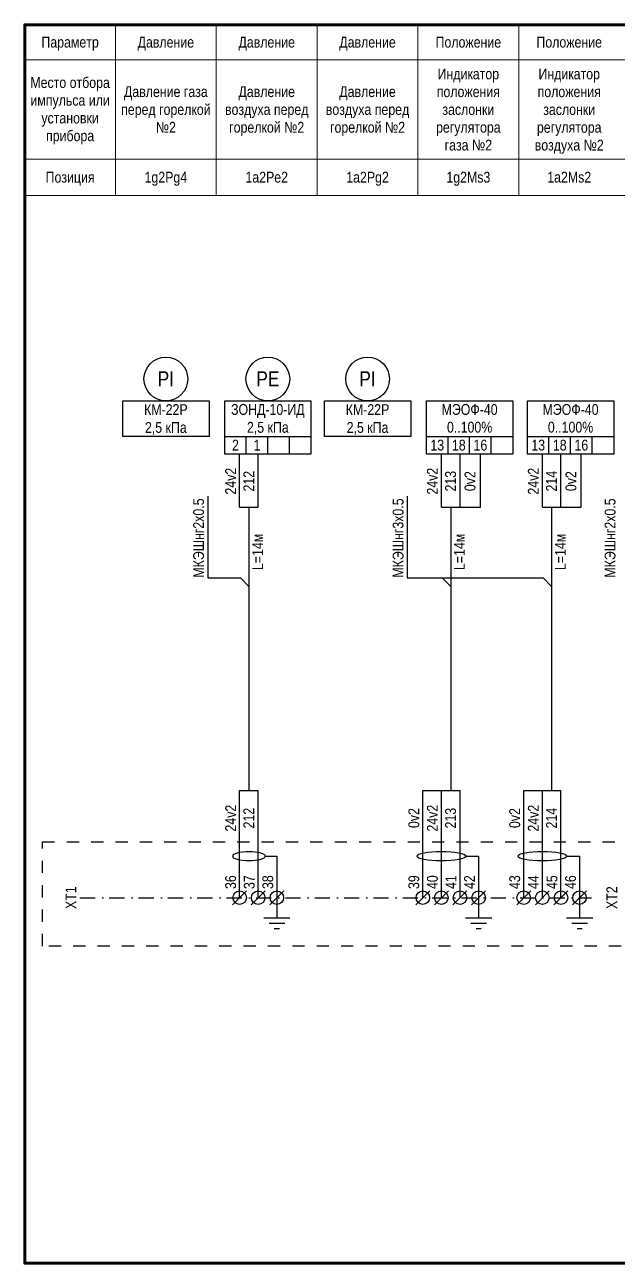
# Model space of a CAD drawing. Header units: millimetres. Extents: x -6000 to 26000, y -6000 to 26000.
# Drawn here: x 20 to 157.6, y -1890 to -1603 of the extents above; entities that cross this region are included whole.
import ezdxf

# ---------------------------------------------------------------- set-up
doc = ezdxf.new("R2010")
doc.units = ezdxf.units.MM
doc.header["$MEASUREMENT"] = 0
doc.linetypes.add('Штриховая', pattern=[5.644444, 2.822222, -2.822222])
doc.linetypes.add('Штрихпунктирная', pattern=[6.702778, 3.527778, -1.763889, 0, -1.411111])
for name, color, linetype, lineweight in [('0_Ном._пера__246', 7, 'Continuous', 100), ('2D - Общий_Ном._пера__1', 7, 'Continuous', 15), ('2D - Общий_Ном._пера__21', 7, 'Continuous', 30), ('Аннотация - Текст_Ном._пера__1', 7, 'Continuous', 15), ('Аннотация - Текст_Ном._пера__21', 7, 'Continuous', 30)]:
    doc.layers.add(name, color=color, linetype=linetype, lineweight=lineweight)
doc.styles.add('СГЕНЕРИР_СТИЛЬ_1', font='')
doc.styles.get('СГЕНЕРИР_СТИЛЬ_1').set_extended_font_data('Arial Narrow')

msp = doc.modelspace()

# ---------------------------------------------------------------- linework, layer by layer
at = {"layer": '0_Ном._пера__246', "color": 7, "linetype": 'Continuous', "lineweight": 100, "flags": 128}
msp.add_lwpolyline([(415, -1890), (415, -1603), (20, -1603), (20, -1890)], close=True, dxfattribs=at)
at = {"layer": '2D - Общий_Ном._пера__1', "color": 7, "linetype": 'Continuous', "lineweight": 15}
for p, q in [((41.03, -1603), (41.03, -1642.54)), ((41.03, -1603), (41.03, -1642.54)), ((64.4, -1603), (64.4, -1642.54)), ((87.77, -1603), (87.77, -1642.54)), ((111.15, -1603), (111.15, -1642.54)), ((134.52, -1603), (134.52, -1642.54)), ((20, -1611.12), (415, -1611.12)), ((20, -1634.18), (415, -1634.18)), ((20, -1642.54), (415, -1642.54))]:
    msp.add_line(p, q, dxfattribs=at)
at = {"layer": '2D - Общий_Ном._пера__21', "color": 7, "linetype": 'Continuous', "lineweight": 30}
for p, q in [((66.35, -1690.16), (86.35, -1690.16)), ((66.35, -1702.51), (66.35, -1690.16)), ((86.35, -1690.16), (86.35, -1702.51)), ((113.12, -1690.16), (133.12, -1690.16)), ((113.12, -1702.51), (113.12, -1690.16)), ((133.12, -1690.16), (133.12, -1702.51)), ((136.52, -1690.16), (156.52, -1690.16)), ((136.52, -1702.51), (136.52, -1690.16)), ((156.52, -1690.16), (156.52, -1702.51)), ((66.35, -1698.39), (86.35, -1698.39)), ((71.35, -1702.51), (71.35, -1698.39)), ((76.35, -1702.51), (76.35, -1698.39)), ((81.35, -1702.51), (81.35, -1698.39)), ((113.12, -1698.39), (133.12, -1698.39)), ((118.12, -1702.51), (118.12, -1698.39)), ((123.12, -1702.51), (123.12, -1698.39)), ((128.12, -1702.51), (128.12, -1698.39)), ((136.52, -1698.39), (156.52, -1698.39)), ((141.52, -1702.51), (141.52, -1698.39)), ((146.52, -1702.51), (146.52, -1698.39)), ((151.52, -1702.51), (151.52, -1698.39)), ((86.35, -1702.51), (66.35, -1702.51)), ((69.81, -1714.79), (69.81, -1702.51)), ((74.12, -1714.79), (74.12, -1702.51)), ((133.12, -1702.51), (113.12, -1702.51)), ((116.58, -1714.79), (116.58, -1702.51)), ((120.9, -1714.79), (120.9, -1702.51)), ((125.62, -1714.79), (125.62, -1702.51)), ((156.52, -1702.51), (136.52, -1702.51)), ((139.98, -1714.79), (139.98, -1702.51)), ((144.29, -1714.79), (144.29, -1702.51)), ((149.02, -1714.79), (149.02, -1702.51)), ((62.42, -1712.27), (62.42, -1731.2)), ((108.67, -1712.27), (108.67, -1731.2)), ((69.81, -1714.79), (74.12, -1714.79)), ((71.97, -1714.79), (71.97, -1780.46)), ((116.58, -1714.79), (125.62, -1714.79)), ((118.74, -1714.79), (118.74, -1780.46)), ((139.98, -1714.79), (149.02, -1714.79)), ((142.14, -1714.79), (142.14, -1780.46)), ((62.42, -1731.2), (69.99, -1731.2)), ((71.97, -1733.18), (69.99, -1731.2)), ((108.67, -1731.2), (140.16, -1731.2)), ((118.74, -1733.18), (116.76, -1731.2)), ((142.14, -1733.18), (140.16, -1731.2)), ((69.81, -1805.29), (69.81, -1780.46)), ((69.81, -1780.46), (74.12, -1780.46)), ((74.12, -1805.29), (74.12, -1780.46)), ((112.27, -1805.29), (112.27, -1780.46)), ((112.27, -1780.46), (120.9, -1780.46)), ((116.58, -1805.29), (116.58, -1780.46)), ((120.9, -1805.29), (120.9, -1780.46)), ((135.67, -1805.29), (135.67, -1780.46)), ((135.67, -1780.46), (144.29, -1780.46)), ((139.98, -1805.29), (139.98, -1780.46)), ((144.29, -1805.29), (144.29, -1780.46)), ((75.74, -1795.67), (78.43, -1795.67)), ((78.43, -1795.67), (78.43, -1805.29)), ((122.22, -1795.67), (125.21, -1795.67)), ((125.21, -1795.67), (125.21, -1805.29)), ((145.62, -1795.67), (148.6, -1795.67)), ((148.6, -1795.67), (148.6, -1805.29)), ((68.19, -1806.92), (71.42, -1803.69)), ((72.5, -1806.92), (75.73, -1803.69)), ((76.81, -1806.92), (80.04, -1803.69)), ((110.65, -1806.92), (113.88, -1803.69)), ((114.96, -1806.92), (118.19, -1803.69)), ((119.27, -1806.92), (122.5, -1803.69)), ((123.58, -1806.92), (126.81, -1803.69)), ((134.04, -1806.92), (137.28, -1803.69)), ((138.36, -1806.92), (141.59, -1803.69)), ((142.67, -1806.92), (145.9, -1803.69)), ((146.98, -1806.92), (150.21, -1803.69)), ((78.43, -1805.29), (78.43, -1809.99)), ((125.21, -1805.29), (125.21, -1809.99)), ((148.6, -1805.29), (148.6, -1809.99)), ((75.39, -1809.99), (81.48, -1809.99)), ((122.16, -1809.99), (128.26, -1809.99)), ((145.55, -1809.99), (151.65, -1809.99)), ((76.62, -1811.22), (80.25, -1811.22)), ((77.85, -1812.45), (79.02, -1812.45)), ((123.39, -1811.22), (127.02, -1811.22)), ((124.62, -1812.45), (125.79, -1812.45)), ((146.79, -1811.22), (150.42, -1811.22)), ((148.02, -1812.45), (149.19, -1812.45))]:
    msp.add_line(p, q, dxfattribs=at)
at = {"layer": '2D - Общий_Ном._пера__21', "color": 7, "linetype": 'Штриховая', "lineweight": 30}
for p, q in [((24.11, -1792.36), (412.23, -1792.36)), ((24.11, -1816.5), (24.11, -1792.36)), ((412.23, -1816.5), (24.11, -1816.5))]:
    msp.add_line(p, q, dxfattribs=at)
at = {"layer": '2D - Общий_Ном._пера__21', "color": 7, "linetype": 'Штрихпунктирная', "lineweight": 30}
msp.add_line((32.79, -1805.29), (151.37, -1805.29), dxfattribs=at)
at = {"layer": '2D - Общий_Ном._пера__21', "color": 7, "linetype": 'Continuous', "lineweight": 30}
for centre, radius in [((52.71, -1685.09), 5.07), ((76.35, -1685.09), 5.07), ((99.46, -1685.09), 5.07), ((69.81, -1805.29), 1.57), ((74.12, -1805.29), 1.57), ((78.43, -1805.29), 1.57), ((112.27, -1805.29), 1.57), ((116.58, -1805.29), 1.57), ((120.9, -1805.29), 1.57), ((125.21, -1805.29), 1.57), ((135.67, -1805.29), 1.57), ((139.98, -1805.29), 1.57), ((144.29, -1805.29), 1.57), ((148.6, -1805.29), 1.57)]:
    msp.add_circle(centre, radius, dxfattribs=at)
for centre, major_axis, ratio in [((71.97, -1795.67), (3.77, 0), 0.293314), ((116.58, -1795.67), (5.64, 0), 0.196058), ((139.98, -1795.67), (5.64, 0), 0.196058)]:
    msp.add_ellipse(centre, major_axis=major_axis, ratio=ratio, dxfattribs=at)
at = {"layer": 'Аннотация - Текст_Ном._пера__21', "color": 7, "linetype": 'Continuous', "lineweight": 30, "flags": 128}
for points in [[(42.71, -1690.16), (62.71, -1690.16), (62.71, -1698.39), (42.71, -1698.39)], [(89.46, -1690.16), (109.46, -1690.16), (109.46, -1698.39), (89.46, -1698.39)]]:
    msp.add_lwpolyline(points, close=True, dxfattribs=at)

# ---------------------------------------------------------------- texts
at = {"layer": 'Аннотация - Текст_Ном._пера__1', "color": 7, "linetype": 'Continuous', "lineweight": 15, "attachment_point": 2, "style": 'СГЕНЕРИР_СТИЛЬ_1'}
for s, insert, char_height in [('\\A1;{\\pqc;\\fArial Narrow|b0|i0|c204|p34;Параметр}', (30.51, -1605.78), 2.5), ('\\A1;{\\pqc;\\fArial Narrow|b0|i0|c204|p34;Давление}', (52.71, -1605.78), 2.5), ('\\A1;{\\pqc;\\fArial Narrow|b0|i0|c204|p34;Давление}', (76.09, -1605.78), 2.5), ('\\A1;{\\pqc;\\fArial Narrow|b0|i0|c204|p34;Давление}', (99.46, -1605.78), 2.5), ('\\A1;{\\pqc;\\fArial Narrow|b0|i0|c204|p34;Положение}', (122.83, -1605.78), 2.5), ('\\A1;{\\pqc;\\fArial Narrow|b0|i0|c204|p34;Положение}', (146.21, -1605.78), 2.5), ('\\A1;{\\pqc;\\fArial Narrow|b0|i0|c204|p34;Позиция}', (30.51, -1637.08), 2.5), ('\\A1;{\\pqc;\\fArial Narrow|b0|i0|c204|p34;1g2P\\fArial Narrow|b0|i0|c204|p34;g\\fArial Narrow|b0|i0|c204|p34;4}', (52.71, -1637.07), 2.5), ('\\A1;{\\pqc;\\fArial Narrow|b0|i0|c204|p34;1a\\fArial Narrow|b0|i0|c204|p34;2P\\fArial Narrow|b0|i0|c204|p34;e2}', (76.09, -1637.07), 2.5), ('\\A1;{\\pqc;\\fArial Narrow|b0|i0|c204|p34;1a2P\\fArial Narrow|b0|i0|c204|p34;g\\fArial Narrow|b0|i0|c204|p34;2}', (99.46, -1637.07), 2.5), ('\\A1;{\\pqc;\\fArial Narrow|b0|i0|c204|p34;1g\\fArial Narrow|b0|i0|c204|p34;2\\fArial Narrow|b0|i0|c204|p34;Ms3}', (122.83, -1637.07), 2.5), ('\\A1;{\\pqc;\\fArial Narrow|b0|i0|c204|p34;1a\\fArial Narrow|b0|i0|c204|p34;2\\fArial Narrow|b0|i0|c204|p34;Ms2}', (146.21, -1637.07), 2.5), ('\\A1;{\\pqc;\\fArial Narrow|b0|i0|c204|p34;P\\fArial Narrow|b0|i0|c204|p34;I}', (52.71, -1683.3), 3.5), ('\\A1;{\\pqc;\\fArial Narrow|b0|i0|c204|p34;P\\fArial Narrow|b0|i0|c204|p34;E}', (76.35, -1683.3), 3.5), ('\\A1;{\\pqc;\\fArial Narrow|b0|i0|c204|p34;P\\fArial Narrow|b0|i0|c204|p34;I}', (99.46, -1683.3), 3.5), ('\\A1;{\\pqc;\\fArial Narrow|b0|i0|c204|p34;2}', (68.85, -1699.16), 2.5), ('\\A1;{\\pqc;\\fArial Narrow|b0|i0|c204|p34;1}', (73.85, -1699.16), 2.5), ('\\A1;{\\pqc;\\fArial Narrow|b0|i0|c204|p34;1\\fArial Narrow|b0|i0|c204|p34;3}', (115.62, -1699.16), 2.5), ('\\A1;{\\pqc;\\fArial Narrow|b0|i0|c204|p34;18}', (120.62, -1699.16), 2.5), ('\\A1;{\\pqc;\\fArial Narrow|b0|i0|c204|p34;16}', (125.62, -1699.16), 2.5), ('\\A1;{\\pqc;\\fArial Narrow|b0|i0|c204|p34;1\\fArial Narrow|b0|i0|c204|p34;3}', (139.02, -1699.16), 2.5), ('\\A1;{\\pqc;\\fArial Narrow|b0|i0|c204|p34;18}', (144.02, -1699.16), 2.5), ('\\A1;{\\pqc;\\fArial Narrow|b0|i0|c204|p34;16}', (149.02, -1699.16), 2.5)]:
    msp.add_mtext(s, dxfattribs=dict(at, insert=insert, char_height=char_height))
at = {"layer": 'Аннотация - Текст_Ном._пера__1', "color": 7, "linetype": 'Continuous', "lineweight": 15, "char_height": 2.5, "attachment_point": 2, "style": 'СГЕНЕРИР_СТИЛЬ_1'}
for s, insert, width, line_spacing_factor in [('\\A1;{\\pqc;\\fArial Narrow|b0|i0|c204|p34;Место отбора импульса или установки прибора}', (30.51, -1615.14), 21.0254, 0.986465), ('\\A1;{\\pqc;\\fArial Narrow|b0|i0|c204|p34;Индикатор положения заслонки регулятора\\P\\pqc;\\fArial Narrow|b0|i0|c204|p34;газа №\\fArial Narrow|b0|i0|c204|p34;2}', (122.83, -1613.14), 23.3734, 0.989236), ('\\A1;{\\pqc;\\fArial Narrow|b0|i0|c204|p34;Индикатор положения заслонки регулятора воздуха №\\fArial Narrow|b0|i0|c204|p34;2}', (146.21, -1613.14), 23.3734, 0.989719), ('\\A1;{\\pqc;\\fArial Narrow|b0|i0|c204|p34;Давление газа перед горелкой №\\fArial Narrow|b0|i0|c204|p34;2}', (52.71, -1617.25), 23.3734, 0.990261), ('\\A1;{\\pqc;\\fArial Narrow|b0|i0|c204|p34;Давление воздуха перед горелкой №\\fArial Narrow|b0|i0|c204|p34;2}', (76.09, -1617.25), 23.3734, 0.991143), ('\\A1;{\\pqc;\\fArial Narrow|b0|i0|c204|p34;Давление воздуха перед горелкой №\\fArial Narrow|b0|i0|c204|p34;2}', (99.46, -1617.25), 23.3734, 0.991143)]:
    msp.add_mtext(s, dxfattribs=dict(at, insert=insert, width=width, line_spacing_factor=line_spacing_factor))
for s, insert, line_spacing_factor in [('\\A1;{\\pqc;\\fArial Narrow|b0|i0|c204|p34;КМ-22Р\\P\\pqc;\\fArial Narrow|b0|i0|c204|p34;2,5 кПа}', (52.71, -1690.93), 0.993371), ('\\A1;{\\pqc;\\fArial Narrow|b0|i0|c204|p34;ЗОНД-10-ИД\\P\\pqc;\\fArial Narrow|b0|i0|c204|p34;2,5 кПа}', (76.35, -1690.9), 0.99361), ('\\A1;{\\pqc;\\fArial Narrow|b0|i0|c204|p34;КМ-22Р\\P\\pqc;\\fArial Narrow|b0|i0|c204|p34;2,5 кПа}', (99.46, -1690.93), 0.993371), ('\\A1;{\\pqc;\\fArial Narrow|b0|i0|c204|p34;МЭО\\fArial Narrow|b0|i0|c204|p34;Ф\\fArial Narrow|b0|i0|c204|p34;-40\\P\\pqc;\\fArial Narrow|b0|i0|c204|p34;0..100%}', (123.12, -1690.9), 0.985168), ('\\A1;{\\pqc;\\fArial Narrow|b0|i0|c204|p34;МЭО\\fArial Narrow|b0|i0|c204|p34;Ф\\fArial Narrow|b0|i0|c204|p34;-40\\P\\pqc;\\fArial Narrow|b0|i0|c204|p34;0..100%}', (146.52, -1690.9), 0.985168)]:
    msp.add_mtext(s, dxfattribs=dict(at, insert=insert, line_spacing_factor=line_spacing_factor))
at = {"layer": 'Аннотация - Текст_Ном._пера__1', "color": 7, "linetype": 'Continuous', "lineweight": 15, "char_height": 2.5, "attachment_point": 2, "rotation": 90, "style": 'СГЕНЕРИР_СТИЛЬ_1'}
for s, insert in [('\\A1;{\\pqc;\\fArial Narrow|b0|i0|c204|p34;24\\fArial Narrow|b0|i0|c204|p34;v2}', (66.47, -1708.77)), ('\\A1;{\\pqc;\\fArial Narrow|b0|i0|c204|p34;2\\fArial Narrow|b0|i0|c204|p34;12}', (70.68, -1708.77)), ('\\A1;{\\pqc;\\fArial Narrow|b0|i0|c204|p34;24\\fArial Narrow|b0|i0|c204|p34;v2}', (113.24, -1708.77)), ('\\A1;{\\pqc;\\fArial Narrow|b0|i0|c204|p34;21\\fArial Narrow|b0|i0|c204|p34;3}', (117.45, -1708.77)), ('\\A1;{\\pqc;\\fArial Narrow|b0|i0|c204|p34;0\\fArial Narrow|b0|i0|c204|p34;v2}', (121.96, -1708.77)), ('\\A1;{\\pqc;\\fArial Narrow|b0|i0|c204|p34;24\\fArial Narrow|b0|i0|c204|p34;v2}', (136.64, -1708.77)), ('\\A1;{\\pqc;\\fArial Narrow|b0|i0|c204|p34;21\\fArial Narrow|b0|i0|c204|p34;4}', (140.85, -1708.77)), ('\\A1;{\\pqc;\\fArial Narrow|b0|i0|c204|p34;0\\fArial Narrow|b0|i0|c204|p34;v2}', (145.36, -1708.77)), ('\\A1;{\\pqc;\\fArial Narrow|b0|i0|c204|p34;МКЭШнг\\fArial Narrow|b0|i0|c204|p34;2\\fArial Narrow|b0|i0|c204|p34;х0.5}', (59.04, -1721.95)), ('\\A1;{\\pqc;\\fArial Narrow|b0|i0|c204|p34;МКЭШнг\\fArial Narrow|b0|i0|c204|p34;3\\fArial Narrow|b0|i0|c204|p34;х0.5}', (105.29, -1721.95)), ('\\A1;{\\pqc;\\fArial Narrow|b0|i0|c204|p34;МКЭШнг\\fArial Narrow|b0|i0|c204|p34;2\\fArial Narrow|b0|i0|c204|p34;х0.5}', (154.43, -1721.95)), ('\\A1;{\\pqc;\\fArial Narrow|b0|i0|c204|p34;L=1\\fArial Narrow|b0|i0|c204|p34;4\\fArial Narrow|b0|i0|c204|p34;м}', (72.74, -1725.15)), ('\\A1;{\\pqc;\\fArial Narrow|b0|i0|c204|p34;L=1\\fArial Narrow|b0|i0|c204|p34;4\\fArial Narrow|b0|i0|c204|p34;м}', (119.51, -1725.15)), ('\\A1;{\\pqc;\\fArial Narrow|b0|i0|c204|p34;L=1\\fArial Narrow|b0|i0|c204|p34;4\\fArial Narrow|b0|i0|c204|p34;м}', (142.91, -1725.15)), ('\\A1;{\\pqc;\\fArial Narrow|b0|i0|c204|p34;24\\fArial Narrow|b0|i0|c204|p34;v2}', (66.47, -1786.86)), ('\\A1;{\\pqc;\\fArial Narrow|b0|i0|c204|p34;2\\fArial Narrow|b0|i0|c204|p34;12}', (70.68, -1786.86)), ('\\A1;{\\pqc;\\fArial Narrow|b0|i0|c204|p34;0\\fArial Narrow|b0|i0|c204|p34;v2}', (108.93, -1786.85)), ('\\A1;{\\pqc;\\fArial Narrow|b0|i0|c204|p34;24\\fArial Narrow|b0|i0|c204|p34;v2}', (113.24, -1786.86)), ('\\A1;{\\pqc;\\fArial Narrow|b0|i0|c204|p34;21\\fArial Narrow|b0|i0|c204|p34;3}', (117.45, -1786.86)), ('\\A1;{\\pqc;\\fArial Narrow|b0|i0|c204|p34;0\\fArial Narrow|b0|i0|c204|p34;v2}', (132.32, -1786.85)), ('\\A1;{\\pqc;\\fArial Narrow|b0|i0|c204|p34;24\\fArial Narrow|b0|i0|c204|p34;v2}', (136.64, -1786.86)), ('\\A1;{\\pqc;\\fArial Narrow|b0|i0|c204|p34;21\\fArial Narrow|b0|i0|c204|p34;4}', (140.85, -1786.86)), ('\\A1;{\\pqc;\\fArial Narrow|b0|i0|c204|p34;3\\fArial Narrow|b0|i0|c204|p34;6}', (66.47, -1801.69)), ('\\A1;{\\pqc;\\fArial Narrow|b0|i0|c204|p34;3\\fArial Narrow|b0|i0|c204|p34;7}', (70.78, -1801.69)), ('\\A1;{\\pqc;\\fArial Narrow|b0|i0|c204|p34;3\\fArial Narrow|b0|i0|c204|p34;8}', (75.09, -1801.69)), ('\\A1;{\\pqc;\\fArial Narrow|b0|i0|c204|p34;3\\fArial Narrow|b0|i0|c204|p34;9}', (108.93, -1801.69)), ('\\A1;{\\pqc;\\fArial Narrow|b0|i0|c204|p34;40}', (113.24, -1801.69)), ('\\A1;{\\pqc;\\fArial Narrow|b0|i0|c204|p34;41}', (117.55, -1801.69)), ('\\A1;{\\pqc;\\fArial Narrow|b0|i0|c204|p34;4\\fArial Narrow|b0|i0|c204|p34;2}', (121.86, -1801.69)), ('\\A1;{\\pqc;\\fArial Narrow|b0|i0|c204|p34;4\\fArial Narrow|b0|i0|c204|p34;3}', (132.32, -1801.69)), ('\\A1;{\\pqc;\\fArial Narrow|b0|i0|c204|p34;4\\fArial Narrow|b0|i0|c204|p34;4}', (136.65, -1801.69)), ('\\A1;{\\pqc;\\fArial Narrow|b0|i0|c204|p34;4\\fArial Narrow|b0|i0|c204|p34;5}', (140.96, -1801.69)), ('\\A1;{\\pqc;\\fArial Narrow|b0|i0|c204|p34;4\\fArial Narrow|b0|i0|c204|p34;6}', (145.26, -1801.69)), ('\\A1;{\\pqc;\\fArial Narrow|b0|i0|c204|p34;XT\\fArial Narrow|b0|i0|c204|p34;1}', (29.45, -1805.29)), ('\\A1;{\\pqc;\\fArial Narrow|b0|i0|c204|p34;XT\\fArial Narrow|b0|i0|c204|p34;2}', (154.84, -1805.29))]:
    msp.add_mtext(s, dxfattribs=dict(at, insert=insert))

doc.saveas('drawing.dxf')
